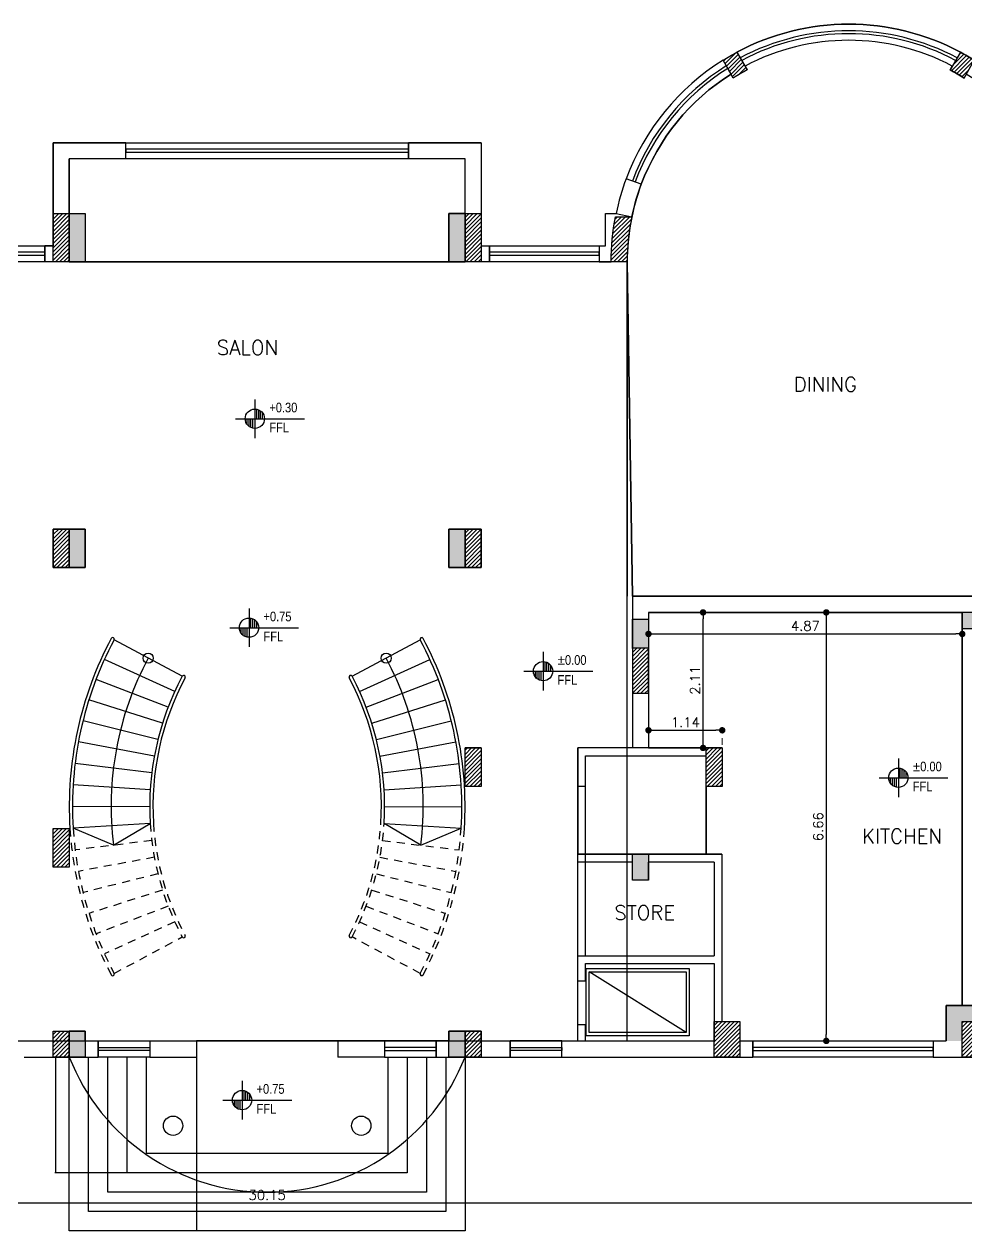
# Model space of a CAD drawing. Header units: metres. Extents: x 2217 to 2595, y -381 to -273.
# Drawn here: x 2426.11 to 2440.74, y -358.11 to -339.37 of the extents above; entities that cross this region are included whole.
import ezdxf

# ---------------------------------------------------------------- set-up
doc = ezdxf.new("R2010")
doc.units = ezdxf.units.M
doc.header["$LTSCALE"] = 0.5
doc.header["$MEASUREMENT"] = 0
doc.header["$PDMODE"] = 3
doc.header["$PDSIZE"] = -1
doc.linetypes.add('DOT2', pattern=[0.125, 0, -0.125])
doc.linetypes.add('HIDDEN', pattern=[0.375, 0.25, -0.125])
for name, color, linetype in [('A-COL', 11, 'Continuous'), ('A-COLH', 1, 'Continuous'), ('A-LVL', 4, 'Continuous'), ('A-LVL-50', 4, 'Continuous'), ('A-STR', 115, 'Continuous'), ('A-WIN', 132, 'Continuous'), ('ceramic', 6, 'Continuous')]:
    doc.layers.add(name, color=color, linetype=linetype)
doc.layers.add('A-Wall', color=7, linetype='Continuous', lineweight=30)
doc.styles.add('ROMANS', font='romans.shx')
doc.styles.add('S100', font='romans.shx', dxfattribs={"width": 0.9})
doc.styles.add('TECHNIC', font='technic_.ttf')
doc.dimstyles.new('dim50', dxfattribs={"dimscale": 50, "dimtxt": 0.003, "dimasz": 0.002, "dimexe": 0.001, "dimexo": 0.001, "dimgap": 0.001, "dimtad": 1, "dimzin": 0, "dimdsep": 46, "dimtxsty": 'ROMANS', "dimblk": 'DOT', "dimcen": 0, "dimclrd": 5, "dimclre": 1, "dimclrt": 7, "dimadec": 0, "dimazin": 0, "dimtfac": 1, "dimtix": 1, "dimtmove": 2, "dimatfit": 3, "dimldrblk": 'DTICK', "dimfxl": 1, "dimtolj": 1, "dimtzin": 0, "dimlwe": 20, "dimarcsym": 0})
pattern_1 = [(45, (-727.746475, -1998.83578), (-0.0318198052, 0.0318198052), [])]
pattern_2 = [(45, (-745.896475, -1998.83578), (-0.0318198052, 0.0318198052), [])]
pattern_3 = [(45, (1687.066657, -2354.248843), (-0.0318198052, 0.0318198052), [])]

# ---------------------------------------------------------------- blocks, each defined once
blk = doc.blocks.new('A$C1746cf11')
at = {"layer": 'A-COL', "ltscale": 0.5}
h = blk.add_hatch(color=4, dxfattribs=at)
h.paths.add_polyline_path([(12.25, 13.1), (12, 13.1), (12, 12.7), (12.25, 12.7)])
h.paths.add_polyline_path([(12.25, 12.7), (12, 12.7), (12, 12.35), (12.25, 12.35)])
h = blk.add_hatch(color=4, dxfattribs=at)
h.paths.add_polyline_path([(18.15, 13.1), (17.9, 13.1), (17.9, 12.7), (18.15, 12.7)])
h.paths.add_polyline_path([(18.15, 12.7), (17.9, 12.7), (17.9, 12.35), (18.15, 12.35)])
h = blk.add_hatch(color=4, dxfattribs=at)
h.paths.add_polyline_path([(12.25, 8.2), (12, 8.2), (12, 7.9), (12.25, 7.9)])
h.paths.add_polyline_path([(12.25, 7.9), (12, 7.9), (12, 7.6), (12.25, 7.6)])
h = blk.add_hatch(color=4, dxfattribs=at)
h.paths.add_polyline_path([(18.15, 8.2), (17.9, 8.2), (17.9, 7.9), (18.15, 7.9)])
h.paths.add_polyline_path([(18.15, 7.9), (17.9, 7.9), (17.9, 7.6), (18.15, 7.6)])
for points in [[(21, 6.35), (20.75, 6.35), (20.75, 6.8), (21, 6.8)], [(21, 3.148), (20.88, 3.148), (20.88, 3.148), (20.75, 3.148), (20.75, 2.748), (21, 2.748)]]:
    blk.add_hatch(color=4, dxfattribs=at).paths.add_polyline_path(points)
h = blk.add_hatch(color=4, dxfattribs=at)
h.paths.add_polyline_path([(26.475, 6.891, 0.030325), (26.25, 6.905), (26.25, 6.905), (26.075, 6.905), (26.075, 6.655), (26.475, 6.655)])
h.paths.add_polyline_path([(26.075, 6.905), (25.875, 6.905), (25.875, 6.655), (26.075, 6.655)])
h = blk.add_hatch(color=4, dxfattribs=at)
h.paths.add_polyline_path([(26.525, 0.8), (26.075, 0.8), (26.075, 0.55), (26.275, 0.55), (26.275, 0.3), (26.525, 0.3)])
h.paths.add_polyline_path([(26.075, 0.8), (25.625, 0.8), (25.625, 0.3), (25.875, 0.3), (25.875, 0.55), (26.075, 0.55)])
h = blk.add_hatch(color=4, dxfattribs=at)
h.paths.add_polyline_path([(12.25, 0.4), (12, 0.4), (12, 0.3), (12.25, 0.3)])
h.paths.add_polyline_path([(12.25, 0.3), (12, 0.3), (12, 0), (12.25, 0)])
h = blk.add_hatch(color=4, dxfattribs=at)
h.paths.add_polyline_path([(18.15, 0.4), (17.9, 0.4), (17.9, 0.3), (18.15, 0.3)])
h.paths.add_polyline_path([(18.15, 0.3), (17.9, 0.3), (17.9, 0), (18.15, 0)])
h = blk.add_hatch(color=4, dxfattribs=at)
h.paths.add_polyline_path([(26.525, 0.3), (26.275, 0.3), (26.275, 0.25), (26.525, 0.25)])
h.paths.add_polyline_path([(25.875, 0.3), (25.625, 0.3), (25.625, 0.25), (25.875, 0.25)])
at = {"layer": 'A-COLH', "ltscale": 0.5}
h = blk.add_hatch(dxfattribs=at)
h.set_pattern_fill('ANSI31', color=256, scale=0.36)
h.set_pattern_definition(pattern_2)
h.paths.add_polyline_path([(11.75, 13.1), (12, 13.1), (12, 12.35), (11.75, 12.35)])
h = blk.add_hatch(dxfattribs=at)
h.set_pattern_fill('ANSI31', color=256, scale=0.36)
h.set_pattern_definition(pattern_1)
h.paths.add_polyline_path([(18.15, 13.1), (18.4, 13.1), (18.4, 12.35), (18.15, 12.35)])
h = blk.add_hatch(dxfattribs=at)
h.set_pattern_fill('ANSI31', color=256, scale=0.36)
h.set_pattern_definition(pattern_1)
edge = h.paths.add_edge_path()
edge.add_line((20.67, 12.35), (20.42, 12.35))
edge.add_arc((24.11, 12.35), 3.69, 169.0646, 180, ccw=False)
edge.add_line((20.487, 13.05), (20.742, 13.05))
edge.add_arc((24.11, 12.35), 3.44, 168.259, 180)
h = blk.add_hatch(dxfattribs=at)
h.set_pattern_fill('ANSI31', color=256, scale=0.36)
h.set_pattern_definition(pattern_2)
h.paths.add_polyline_path([(11.75, 8.2), (12, 8.2), (12, 7.6), (11.75, 7.6)])
h = blk.add_hatch(dxfattribs=at)
h.set_pattern_fill('ANSI31', color=256, scale=0.36)
h.set_pattern_definition(pattern_1)
h.paths.add_polyline_path([(18.15, 8.2), (18.4, 8.2), (18.4, 7.6), (18.15, 7.6)])
h = blk.add_hatch(dxfattribs=at)
h.set_pattern_fill('ANSI31', color=256, scale=0.36)
h.set_pattern_definition(pattern_1)
h.paths.add_polyline_path([(21, 6.35), (20.75, 6.35), (20.75, 5.65), (21, 5.65)])
h = blk.add_hatch(dxfattribs=at)
h.set_pattern_fill('ANSI31', color=256, scale=0.36)
h.set_pattern_definition(pattern_1)
h.paths.add_polyline_path([(18.15, 4.8), (18.4, 4.8), (18.4, 4.2), (18.15, 4.2)])
h = blk.add_hatch(dxfattribs=at)
h.set_pattern_fill('ANSI31', color=256, scale=0.36)
h.set_pattern_definition(pattern_1)
h.paths.add_polyline_path([(21.895, 4.8), (22.145, 4.8), (22.145, 4.2), (21.895, 4.2)])
h = blk.add_hatch(dxfattribs=at)
h.set_pattern_fill('ANSI31', color=256, scale=0.36)
h.set_pattern_definition(pattern_2)
h.paths.add_polyline_path([(11.75, 3.55), (12, 3.55), (12, 2.95), (11.75, 2.95)])
h = blk.add_hatch(dxfattribs=at)
h.set_pattern_fill('ANSI31', color=256, scale=0.36)
h.set_pattern_definition(pattern_2)
h.paths.add_polyline_path([(11.75, 0.4), (12, 0.4), (12, 0), (11.75, 0)])
h = blk.add_hatch(dxfattribs=at)
h.set_pattern_fill('ANSI31', color=256, scale=0.36)
h.set_pattern_definition(pattern_1)
h.paths.add_polyline_path([(18.15, 0.4), (18.4, 0.4), (18.4, 0), (18.15, 0)])
h = blk.add_hatch(dxfattribs=at)
h.set_pattern_fill('ANSI31', color=256, scale=0.36)
h.set_pattern_definition(pattern_1)
h.paths.add_polyline_path([(22.02, 0.55), (22.42, 0.55), (22.42, 0), (22.02, 0)])
h = blk.add_hatch(dxfattribs=at)
h.set_pattern_fill('ANSI31', color=256, scale=0.36)
h.set_pattern_definition(pattern_1)
h.paths.add_polyline_path([(25.875, 0.55), (26.275, 0.55), (26.275, 0), (25.875, 0)])
at = {"layer": 'A-COL', "ltscale": 0.5}
for p, q in [((25.625, 0.25), (25.625, 0.8)), ((25.625, 0.8), (26.075, 0.8))]:
    blk.add_line(p, q, dxfattribs=at)
for points in [[(11.75, 13.1), (12, 13.1), (12, 12.35), (11.75, 12.35)], [(12, 13.1), (12.25, 13.1), (12.25, 12.35), (12, 12.35)], [(17.9, 13.1), (18.15, 13.1), (18.15, 12.35), (17.9, 12.35)], [(18.15, 13.1), (18.4, 13.1), (18.4, 12.35), (18.15, 12.35)], [(11.75, 8.2), (12, 8.2), (12, 7.6), (11.75, 7.6)], [(12, 8.2), (12.25, 8.2), (12.25, 7.6), (12, 7.6)], [(17.9, 8.2), (18.15, 8.2), (18.15, 7.6), (17.9, 7.6)], [(18.15, 8.2), (18.4, 8.2), (18.4, 7.6), (18.15, 7.6)], [(21, 6.35), (20.75, 6.35), (20.75, 6.8), (21, 6.8)], [(25.875, 6.655), (26.475, 6.655), (26.475, 6.906), (25.875, 6.906)], [(20.75, 5.65), (21, 5.65), (21, 5.8), (21, 6.35), (20.75, 6.35)], [(18.15, 4.8), (18.4, 4.8), (18.4, 4.2), (18.15, 4.2)], [(21.895, 4.8), (22.145, 4.8), (22.145, 4.2), (21.895, 4.2)], [(11.75, 3.55), (12, 3.55), (12, 2.95), (11.75, 2.95)], [(20.75, 3.148), (21, 3.148), (21, 2.748), (20.75, 2.748)], [(11.75, 0.4), (12, 0.4), (12, 0), (11.75, 0)], [(12, 0.4), (12.25, 0.4), (12.25, 0), (12, 0)], [(17.9, 0.4), (18.15, 0.4), (18.15, 0), (17.9, 0)], [(18.15, 0.4), (18.4, 0.4), (18.4, 0), (18.15, 0)], [(22.02, 0.55), (22.42, 0.55), (22.42, 0), (22.02, 0)], [(25.875, 0.55), (26.275, 0.55), (26.275, 0), (25.875, 0)]]:
    blk.add_lwpolyline(points, close=True, dxfattribs=at)
blk.add_lwpolyline([(20.67, 12.35), (20.42, 12.35, -0.047751), (20.487, 13.05), (20.742, 13.05, 0.051275)], format="xyb", close=True, dxfattribs=at)
blk = doc.blocks.new('LEV')
for p, q in [((0, 400), (0, -400)), ((-400, 0), (1028, 0)), ((-160, -120), (-160, 0)), ((-120, -160), (-120, 0)), ((-80, -183), (-80, 0)), ((-40, -196), (-40, 0)), ((40, 0), (40, 196)), ((80, 0), (80, 183)), ((120, 0), (120, 160)), ((160, 0), (160, 120))]:
    blk.add_line(p, q)
blk.add_circle((0, 0), 200)
at = {"style": 'S100', "width": 0.9, "flags": 12}
for tag, p in [('L', (300, 132)), ('P', (300, -392))]:
    blk.add_attdef(tag, p, '', height=200, dxfattribs=at)
blk = doc.blocks.new('_Dot')
at = {"color": 0, "linetype": 'ByBlock', "lineweight": -2}
blk.add_line((-0.5, 0), (-1, 0), dxfattribs=at)
at = {"color": 0, "linetype": 'ByBlock', "const_width": 0.5}
blk.add_lwpolyline([(-0.25, 0, 1), (0.25, 0, 1)], format="xyb", close=True, dxfattribs=at)
blk = doc.blocks.new('*D246')
at = {"layer": 'A-Wall', "color": 1, "linetype": 'DOT2', "lineweight": 20, "ltscale": 0.5, "transparency": 16777216}
for p, q in [((2436.599, -348.508), (2436.711, -348.508)), ((2436.599, -350.613), (2436.711, -350.613))]:
    blk.add_line(p, q, dxfattribs=at)
at = {"layer": 'A-Wall', "color": 5, "lineweight": -2, "ltscale": 0.5, "transparency": 16777216}
blk.add_line((2436.661, -350.513), (2436.661, -348.608), dxfattribs=at)
at = {"layer": 'DEFPOINTS', "color": 0, "ltscale": 0.5, "transparency": 16777216}
for p in [(2436.549, -348.508), (2436.661, -348.508), (2436.549, -350.613)]:
    blk.add_point(p, dxfattribs=at)
at = {"layer": 'A-Wall', "color": 5, "lineweight": -2, "ltscale": 0.5, "transparency": 16777216, "xscale": 0.1, "yscale": 0.1, "zscale": 0.1}
for p, rotation in [((2436.661, -348.508), 90), ((2436.661, -350.613), 270)]:
    blk.add_blockref('_Dot', p, dxfattribs=dict(at, rotation=rotation))
at = {"layer": 'A-Wall', "color": 7, "ltscale": 0.5, "transparency": 16777216, "insert": (2436.536, -349.561), "char_height": 0.15, "attachment_point": 5, "rotation": 90, "style": 'ROMANS'}
blk.add_mtext('\\A1;2.11', dxfattribs=at)
blk = doc.blocks.new('DTICK')
for p, q in [((-1.21, 0), (1.21, 0)), ((0, 1.21), (0, -1.21))]:
    blk.add_line(p, q)
at = {"color": 3}
blk.add_line((-0.63, -0.63), (0.63, 0.63), dxfattribs=at)
blk = doc.blocks.new('*D247')
at = {"layer": 'A-Wall', "color": 1, "linetype": 'DOT2', "lineweight": 20, "ltscale": 0.5, "transparency": 16777216}
for p, q in [((2435.813, -348.558), (2435.813, -348.893)), ((2440.688, -348.808), (2440.688, -348.893))]:
    blk.add_line(p, q, dxfattribs=at)
at = {"layer": 'A-Wall', "color": 5, "lineweight": -2, "ltscale": 0.5, "transparency": 16777216}
blk.add_line((2435.913, -348.843), (2440.588, -348.843), dxfattribs=at)
at = {"layer": 'DEFPOINTS', "color": 0, "ltscale": 0.5, "transparency": 16777216}
for p in [(2435.813, -348.508), (2440.688, -348.758), (2440.688, -348.843)]:
    blk.add_point(p, dxfattribs=at)
at = {"layer": 'A-Wall', "color": 5, "lineweight": -2, "ltscale": 0.5, "transparency": 16777216, "xscale": 0.1, "yscale": 0.1, "zscale": 0.1, "rotation": 180}
blk.add_blockref('_Dot', (2435.813, -348.843), dxfattribs=at)
at = {"layer": 'A-Wall', "color": 5, "lineweight": -2, "ltscale": 0.5, "transparency": 16777216, "xscale": 0.1, "yscale": 0.1, "zscale": 0.1}
blk.add_blockref('_Dot', (2440.688, -348.843), dxfattribs=at)
at = {"layer": 'A-Wall', "color": 7, "ltscale": 0.5, "transparency": 16777216, "insert": (2438.251, -348.718), "char_height": 0.15, "attachment_point": 5, "style": 'ROMANS'}
blk.add_mtext('\\A1;4.87', dxfattribs=at)
blk = doc.blocks.new('*D248')
at = {"layer": 'A-Wall', "color": 1, "linetype": 'DOT2', "lineweight": 20, "ltscale": 0.5, "transparency": 16777216}
for p, q in [((2435.813, -350.563), (2435.813, -350.289)), ((2436.958, -350.563), (2436.958, -350.289))]:
    blk.add_line(p, q, dxfattribs=at)
at = {"layer": 'A-Wall', "color": 5, "lineweight": -2, "ltscale": 0.5, "transparency": 16777216}
blk.add_line((2435.913, -350.339), (2436.858, -350.339), dxfattribs=at)
at = {"layer": 'DEFPOINTS', "color": 0, "ltscale": 0.5, "transparency": 16777216}
for p in [(2436.958, -350.339), (2435.813, -350.613), (2436.958, -350.613)]:
    blk.add_point(p, dxfattribs=at)
at = {"layer": 'A-Wall', "color": 5, "lineweight": -2, "ltscale": 0.5, "transparency": 16777216, "xscale": 0.1, "yscale": 0.1, "zscale": 0.1, "rotation": 180}
blk.add_blockref('_Dot', (2435.813, -350.339), dxfattribs=at)
at = {"layer": 'A-Wall', "color": 5, "lineweight": -2, "ltscale": 0.5, "transparency": 16777216, "xscale": 0.1, "yscale": 0.1, "zscale": 0.1}
blk.add_blockref('_Dot', (2436.958, -350.339), dxfattribs=at)
at = {"layer": 'A-Wall', "color": 7, "ltscale": 0.5, "transparency": 16777216, "insert": (2436.386, -350.214), "char_height": 0.15, "attachment_point": 5, "style": 'ROMANS'}
blk.add_mtext('\\A1;1.14', dxfattribs=at)
blk = doc.blocks.new('*D249')
at = {"layer": 'A-Wall', "color": 1, "linetype": 'DOT2', "lineweight": 20, "ltscale": 0.5, "transparency": 16777216}
for p, q in [((2439.563, -348.508), (2438.525, -348.508)), ((2439.563, -355.163), (2438.525, -355.163))]:
    blk.add_line(p, q, dxfattribs=at)
at = {"layer": 'A-Wall', "color": 5, "lineweight": -2, "ltscale": 0.5, "transparency": 16777216}
blk.add_line((2438.575, -348.608), (2438.575, -355.063), dxfattribs=at)
at = {"layer": 'DEFPOINTS', "color": 0, "ltscale": 0.5, "transparency": 16777216}
for p in [(2439.613, -348.508), (2438.575, -355.163), (2439.613, -355.163)]:
    blk.add_point(p, dxfattribs=at)
at = {"layer": 'A-Wall', "color": 5, "lineweight": -2, "ltscale": 0.5, "transparency": 16777216, "xscale": 0.1, "yscale": 0.1, "zscale": 0.1}
for p, rotation in [((2438.575, -348.508), 90), ((2438.575, -355.163), 270)]:
    blk.add_blockref('_Dot', p, dxfattribs=dict(at, rotation=rotation))
at = {"layer": 'A-Wall', "color": 7, "ltscale": 0.5, "transparency": 16777216, "insert": (2438.45, -351.836), "char_height": 0.15, "attachment_point": 5, "rotation": 90, "style": 'ROMANS'}
blk.add_mtext('\\A1;6.66', dxfattribs=at)
blk = doc.blocks.new('*D260')
at = {"layer": 'A-Wall', "color": 1, "linetype": 'DOT2', "lineweight": 20, "ltscale": 0.5, "transparency": 16777216}
for p, q in [((2414.813, -355.463), (2414.813, -357.733)), ((2444.963, -355.463), (2444.963, -357.733))]:
    blk.add_line(p, q, dxfattribs=at)
at = {"layer": 'A-Wall', "color": 5, "lineweight": -2, "ltscale": 0.5, "transparency": 16777216}
blk.add_line((2444.863, -357.683), (2414.913, -357.683), dxfattribs=at)
at = {"layer": 'DEFPOINTS', "color": 0, "ltscale": 0.5, "transparency": 16777216}
for p in [(2414.813, -355.413), (2444.963, -355.413), (2414.813, -357.683)]:
    blk.add_point(p, dxfattribs=at)
at = {"layer": 'A-Wall', "color": 5, "lineweight": -2, "ltscale": 0.5, "transparency": 16777216, "xscale": 0.1, "yscale": 0.1, "zscale": 0.1, "rotation": 180}
blk.add_blockref('_Dot', (2414.813, -357.683), dxfattribs=at)
at = {"layer": 'A-Wall', "color": 5, "lineweight": -2, "ltscale": 0.5, "transparency": 16777216, "xscale": 0.1, "yscale": 0.1, "zscale": 0.1}
blk.add_blockref('_Dot', (2444.963, -357.683), dxfattribs=at)
at = {"layer": 'A-Wall', "color": 7, "ltscale": 0.5, "transparency": 16777216, "insert": (2429.888, -357.558), "char_height": 0.15, "attachment_point": 5, "style": 'ROMANS'}
blk.add_mtext('\\A1;30.15', dxfattribs=at)
blk = doc.blocks.new('*D318')
at = {"layer": 'ceramic', "color": 1, "linetype": 'DOT2', "lineweight": 20, "ltscale": 0.5, "transparency": 16777216}
for p, q in [((2574.955, -348.554), (2574.953, -348.551)), ((2570.931, -352.655), (2570.928, -352.653)), ((2281.34, -354.884), (2281.075, -354.884)), ((2281.34, -356.162), (2281.075, -356.162))]:
    blk.add_line(p, q, dxfattribs=at)
at = {"layer": 'ceramic', "color": 5, "lineweight": -2, "ltscale": 0.5, "transparency": 16777216}
for p, q in [((2571.034, -352.616), (2574.918, -348.658)), ((2281.125, -354.984), (2281.125, -356.062))]:
    blk.add_line(p, q, dxfattribs=at)
at = {"layer": 'DEFPOINTS', "color": 0, "ltscale": 0.5, "transparency": 16777216}
for p in [(2574.988, -348.586), (2574.991, -348.589), (2570.966, -352.69), (2281.39, -354.884), (2281.125, -356.162), (2281.39, -356.162)]:
    blk.add_point(p, dxfattribs=at)
at = {"layer": 'ceramic', "color": 5, "lineweight": -2, "ltscale": 0.5, "transparency": 16777216, "xscale": 0.1, "yscale": 0.1, "zscale": 0.1}
for p, rotation in [((2574.988, -348.586), 45.54088658833057), ((2570.964, -352.688), 225.5408865883306), ((2281.125, -354.884), 90), ((2281.125, -356.162), 270)]:
    blk.add_blockref('_Dot', p, dxfattribs=dict(at, rotation=rotation))
at = {"layer": 'ceramic', "color": 7, "ltscale": 0.5, "transparency": 16777216, "char_height": 0.15, "attachment_point": 5, "style": 'ROMANS'}
for s, insert, rotation in [('\\A1;5.75', (2572.887, -350.55), 45.5409), ('\\A1;1.28', (2281, -355.523), 90)]:
    blk.add_mtext(s, dxfattribs=dict(at, insert=insert, rotation=rotation))

msp = doc.modelspace()

# ---------------------------------------------------------------- hatches: boundary and pattern name
at = {"layer": 'A-COLH', "ltscale": 0.5}
h = msp.add_hatch(dxfattribs=at)
h.set_pattern_fill('ANSI31', color=256, scale=0.36)
h.set_pattern_definition(pattern_3)
edge = h.paths.add_edge_path()
edge.add_arc((2438.9582, -343.1237), 3.44, 117.91757, 122.08243)
edge.add_line((2437.131, -340.2091), (2436.9709, -339.9318))
edge.add_arc((2438.9582, -343.1237), 3.76, 118.09487, 121.90513, ccw=False)
edge.add_line((2437.1874, -339.8068), (2437.3475, -340.0841))
h = msp.add_hatch(dxfattribs=at)
h.set_pattern_fill('ANSI31', color=256, scale=0.36)
h.set_pattern_definition(pattern_3)
edge = h.paths.add_edge_path()
edge.add_arc((2438.8881, -343.1237), 3.44, 57.91757, 62.08243, ccw=False)
edge.add_line((2440.7152, -340.2091), (2440.8753, -339.9318))
edge.add_arc((2438.8881, -343.1237), 3.76, 58.09487, 61.90513)
edge.add_line((2440.6588, -339.8068), (2440.4987, -340.0841))

# ---------------------------------------------------------------- linework, layer by layer
at = {"layer": 'A-COL', "ltscale": 0.5}
for points in [[(2437.3475, -340.0841, 0.0181746), (2437.131, -340.2091), (2436.9709, -339.9318, -0.0166269), (2437.1874, -339.8068)], [(2440.4987, -340.0841, -0.0181746), (2440.7152, -340.2091), (2440.8753, -339.9318, 0.0166269), (2440.6588, -339.8068)]]:
    msp.add_lwpolyline(points, format="xyb", close=True, dxfattribs=at)
at = {"layer": 'A-STR'}
for p, q in [((2428.569, -349.5008), (2427.5102, -348.9361)), ((2431.2072, -349.5008), (2432.2661, -348.9361)), ((2428.4522, -349.7369), (2427.3608, -349.238)), ((2431.324, -349.7369), (2432.4154, -349.238)), ((2428.3501, -349.9796), (2427.2302, -349.5486)), ((2431.4261, -349.9796), (2432.546, -349.5486)), ((2428.2631, -350.2282), (2427.1189, -349.8665)), ((2431.5132, -350.2282), (2432.6574, -349.8665)), ((2428.1914, -350.4817), (2427.0273, -350.1907)), ((2431.5848, -350.4817), (2432.749, -350.1907)), ((2428.1354, -350.7391), (2426.9556, -350.5199)), ((2431.6408, -350.7391), (2432.8206, -350.5199)), ((2428.0953, -350.9994), (2426.9043, -350.8529)), ((2431.681, -350.9994), (2432.872, -350.8529)), ((2428.0712, -351.2617), (2426.8734, -351.1884)), ((2431.7051, -351.2617), (2432.9029, -351.1884)), ((2428.0631, -351.5249), (2426.8631, -351.5251)), ((2431.7131, -351.5249), (2432.9131, -351.5251)), ((2428.0712, -351.7882), (2426.8734, -351.8615)), ((2427.4999, -352.1236), (2426.8734, -351.8615)), ((2427.4998, -352.1237), (2428.0712, -351.7882)), ((2431.7051, -351.7882), (2432.9029, -351.8615)), ((2432.2765, -352.1237), (2431.7051, -351.7882)), ((2432.2763, -352.1236), (2432.9029, -351.8615))]:
    msp.add_line(p, q, dxfattribs=at)
at = {"layer": 'A-STR', "linetype": 'HIDDEN'}
for p, q in [((2428.0953, -352.0505), (2426.9043, -352.197)), ((2431.681, -352.0505), (2432.872, -352.197)), ((2428.1354, -352.3108), (2426.9556, -352.5299)), ((2431.6408, -352.3108), (2432.8206, -352.5299)), ((2428.1914, -352.5681), (2427.0273, -352.8591)), ((2431.5848, -352.5681), (2432.749, -352.8591)), ((2428.2631, -352.8216), (2427.1189, -353.1833)), ((2431.5132, -352.8216), (2432.6574, -353.1833)), ((2428.3501, -353.0702), (2427.2302, -353.5013)), ((2431.4261, -353.0702), (2432.546, -353.5013)), ((2428.4522, -353.313), (2427.3608, -353.8118)), ((2431.324, -353.313), (2432.4154, -353.8118)), ((2427.5107, -354.1135), (2428.5695, -353.5488)), ((2432.2656, -354.1135), (2431.2067, -353.5488))]:
    msp.add_line(p, q, dxfattribs=at)
at = {"layer": 'A-STR', "ltscale": 0.5}
msp.add_line((2436.3958, -355.0339), (2434.8931, -354.0905), dxfattribs=at)
for points in [[(2436.4458, -355.0839), (2434.8431, -355.0839), (2434.8431, -354.0405), (2436.4458, -354.0405)], [(2436.3958, -355.0339), (2434.8931, -355.0339), (2434.8931, -354.0905), (2436.3958, -354.0905)]]:
    msp.add_lwpolyline(points, close=True, dxfattribs=at)
for points in [[(2432.9631, -355.4131), (2432.9631, -358.1131), (2426.8131, -358.1131), (2426.8131, -355.4131)], [(2432.6631, -355.4131), (2432.6631, -357.8131), (2427.1131, -357.8131), (2427.1131, -355.4131)], [(2432.3631, -355.4131), (2432.3631, -357.5131), (2427.4131, -357.5131), (2427.4131, -355.4131)], [(2432.0631, -355.4131), (2432.0631, -357.2131), (2427.7131, -357.2131), (2427.7131, -355.4131)], [(2431.7631, -355.4131), (2431.7631, -356.9131), (2428.0131, -356.9131), (2428.0131, -355.4131)]]:
    msp.add_lwpolyline(points, dxfattribs=at)
for centre in [(2428.0396, -349.2184), (2431.7367, -349.2184)]:
    msp.add_circle(centre, 0.0797, dxfattribs=at)
at = {"layer": 'A-STR'}
for centre, radius, start, end in [((2432.3631, -351.5243), 5.55, 151.92751, 183.51292), ((2432.3631, -351.5243), 5.5, 151.92751, 183.51478), ((2427.4881, -348.9243), 0.025, 331.92751, 151.92751), ((2432.2881, -348.9243), 0.025, 28.07249, 208.07249), ((2427.4131, -351.5243), 5.5, 356.48522, 28.07249), ((2427.4131, -351.5243), 5.55, 356.48708, 28.07249), ((2432.3631, -351.5243), 4.9, 151.92751, 187.0256), ((2427.4131, -351.5243), 4.9, 352.9744, 28.07249), ((2432.3631, -351.5243), 4.3, 151.92751, 183.50179), ((2428.5911, -349.5125), 0.025, 331.92751, 151.92751), ((2431.1852, -349.5125), 0.025, 28.07249, 208.07249), ((2427.4131, -351.5243), 4.3, 356.49821, 28.07249), ((2432.3631, -351.5243), 4.25, 151.92751, 183.50179), ((2427.4131, -351.5243), 4.25, 356.49821, 28.07249), ((2428.5911, -353.5361), 0.025, 208.07249, 28.07249), ((2431.1852, -353.5361), 0.025, 151.92751, 331.92751), ((2427.4887, -354.1253), 0.025, 208.07249, 28.07249), ((2432.2876, -354.1253), 0.025, 151.92751, 331.92751)]:
    msp.add_arc(centre, radius, start, end, dxfattribs=at)
at = {"layer": 'A-STR', "linetype": 'HIDDEN'}
for centre, radius, start, end in [((2432.3631, -351.5243), 5.55, 183.51292, 208.08385), ((2432.3631, -351.5243), 5.5, 183.51478, 208.08396), ((2432.3631, -351.5243), 4.3, 183.50179, 208.07249), ((2432.3631, -351.5243), 4.25, 183.51838, 208.07249), ((2427.4131, -351.5243), 4.25, 331.92751, 356.48162), ((2427.4131, -351.5243), 4.3, 331.92751, 356.49821), ((2427.4131, -351.5243), 5.5, 331.91604, 356.48522), ((2427.4131, -351.5243), 5.55, 331.91615, 356.48708)]:
    msp.add_arc(centre, radius, start, end, dxfattribs=at)
at = {"layer": 'A-Wall', "ltscale": 0.5}
for p, q in [((2426.5631, -341.2131), (2426.5631, -342.8131)), ((2427.6904, -341.2131), (2426.5631, -341.2131)), ((2433.2131, -341.2131), (2432.0858, -341.2131)), ((2433.2131, -341.2131), (2433.2131, -342.8131)), ((2427.6904, -341.4631), (2426.8131, -341.4631)), ((2426.8131, -342.3131), (2426.8131, -341.4631)), ((2432.9631, -341.4631), (2432.0858, -341.4631)), ((2432.9631, -342.3131), (2432.9631, -341.4631)), ((2435.701, -341.8584), (2435.4661, -341.7727)), ((2426.8131, -342.3131), (2427.0631, -342.3131)), ((2427.0631, -342.3131), (2427.0631, -343.0631)), ((2432.9631, -342.3131), (2432.7131, -342.3131)), ((2432.7131, -342.3131), (2432.7131, -343.0631)), ((2432.7131, -342.3131), (2432.7131, -343.0631)), ((2435.1431, -342.8131), (2435.1431, -342.3131)), ((2435.1431, -342.3131), (2435.3102, -342.3131)), ((2426.5631, -342.8131), (2426.4324, -342.8131)), ((2433.2131, -342.8131), (2433.3439, -342.8131)), ((2435.0443, -342.8131), (2435.0443, -343.0631)), ((2435.0443, -342.8131), (2435.1431, -342.8131)), ((2427.0631, -343.0631), (2426.4324, -343.0631)), ((2433.3439, -343.0631), (2432.7131, -343.0631)), ((2435.4831, -343.0631), (2435.0443, -343.0631)), ((2435.4831, -343.0631), (2435.4831, -348.2581)), ((2435.5631, -348.2581), (2435.4831, -343.0631)), ((2427.0631, -347.2131), (2426.5631, -347.2131)), ((2426.5631, -347.2131), (2426.5631, -347.8131)), ((2427.0631, -347.8131), (2427.0631, -347.2131)), ((2433.2131, -347.2131), (2432.7131, -347.2131)), ((2432.7131, -347.2131), (2432.7131, -347.8131)), ((2433.2131, -347.8131), (2433.2131, -347.2131)), ((2426.5631, -347.8131), (2427.0631, -347.8131)), ((2432.7131, -347.8131), (2433.2131, -347.8131)), ((2435.5631, -348.2581), (2435.5631, -350.6131)), ((2446.0874, -348.2581), (2435.5631, -348.2581)), ((2435.8131, -348.5081), (2435.8131, -350.6131)), ((2435.8131, -348.5081), (2440.6881, -348.5081)), ((2440.6881, -348.5081), (2440.6881, -348.7581)), ((2440.6881, -348.7581), (2442.7531, -348.7581)), ((2440.6881, -348.7581), (2440.6881, -354.6131)), ((2433.2131, -350.6131), (2432.9631, -350.6131)), ((2435.5631, -350.6131), (2434.7131, -350.6131)), ((2434.7131, -353.8431), (2434.7131, -350.6131)), ((2436.9581, -350.6131), (2435.8131, -350.6131)), ((2436.9581, -350.6131), (2436.9581, -351.2131)), ((2434.8331, -350.7331), (2436.7081, -350.7331)), ((2434.8331, -353.8431), (2434.8331, -350.7331)), ((2436.7081, -351.2131), (2436.7081, -350.7331)), ((2434.8331, -351.2131), (2434.7131, -351.2131)), ((2436.9581, -351.2131), (2436.7081, -351.2131)), ((2436.9531, -352.2647), (2434.7131, -352.2647)), ((2436.9531, -352.2647), (2436.9531, -354.8631)), ((2435.5631, -352.3847), (2434.7131, -352.3847)), ((2435.5631, -352.6647), (2435.5631, -352.3847)), ((2436.8331, -352.3847), (2435.8131, -352.3847)), ((2436.8331, -352.3847), (2436.8331, -353.8431)), ((2435.8131, -352.6647), (2435.5631, -352.6647)), ((2434.7131, -353.8431), (2436.8331, -353.8431)), ((2434.7131, -355.1631), (2434.7131, -353.8431)), ((2434.8331, -353.9631), (2436.8331, -353.9631)), ((2434.8331, -354.2347), (2434.8331, -353.9631)), ((2436.8331, -353.9631), (2436.8331, -355.1631)), ((2436.8331, -353.9631), (2436.8331, -355.1631)), ((2441.3381, -354.6131), (2440.4381, -354.6131)), ((2440.4381, -354.6131), (2440.4381, -355.1631)), ((2434.7131, -355.1631), (2434.7131, -354.9131)), ((2434.8331, -355.1631), (2434.8331, -354.9131)), ((2436.9531, -354.8631), (2437.2331, -354.8631)), ((2437.2331, -354.8631), (2437.2331, -355.1631)), ((2427.0631, -355.0131), (2426.8131, -355.0131)), ((2427.0631, -355.1631), (2427.0631, -355.0131)), ((2433.2131, -355.0131), (2432.7131, -355.0131)), ((2432.7131, -355.0131), (2432.7131, -355.1631)), ((2433.2131, -355.1631), (2433.2131, -355.0131)), ((2426.1122, -355.1631), (2426.5631, -355.1631)), ((2427.0631, -355.1631), (2427.2631, -355.1631)), ((2428.0631, -355.1631), (2428.7881, -355.1631)), ((2430.9881, -355.1631), (2428.7881, -355.1631)), ((2431.7131, -355.1631), (2430.9881, -355.1631)), ((2432.7131, -355.1631), (2432.5131, -355.1631)), ((2433.2131, -355.1631), (2433.6641, -355.1631)), ((2433.6641, -355.4131), (2433.6641, -355.1631)), ((2434.4641, -355.1631), (2434.7131, -355.1631)), ((2434.4641, -355.4131), (2434.4641, -355.1631)), ((2434.8331, -355.1631), (2436.8331, -355.1631)), ((2437.2331, -355.1631), (2437.4356, -355.1631)), ((2440.2356, -355.1631), (2440.4381, -355.1631)), ((2426.1122, -355.4131), (2427.2631, -355.4131)), ((2426.6033, -357.2131), (2426.6033, -355.4131)), ((2428.0631, -355.4131), (2428.7881, -355.4131)), ((2428.7881, -355.4131), (2428.7881, -358.1131)), ((2431.7131, -355.4131), (2430.9881, -355.4131)), ((2432.5131, -355.4131), (2433.6641, -355.4131)), ((2434.4641, -355.4131), (2437.4356, -355.4131)), ((2440.2356, -355.4131), (2443.1081, -355.4131)), ((2429.8881, -357.2131), (2426.5881, -357.2131))]:
    msp.add_line(p, q, dxfattribs=at)
at = {"layer": 'A-Wall'}
for p, q in [((2427.6904, -341.4631, -20.303), (2427.6904, -341.2131, -20.303)), ((2432.0858, -341.4631), (2432.0858, -341.2131)), ((2426.4324, -343.0631), (2426.4324, -342.8131)), ((2433.3439, -342.8131), (2433.3439, -343.0631)), ((2435.8131, -352.6647), (2435.8131, -352.3847)), ((2434.8331, -354.2347), (2434.7131, -354.2347)), ((2434.8331, -354.9131), (2434.7131, -354.9131)), ((2427.2631, -355.1631), (2427.2631, -355.4131)), ((2428.0631, -355.1631), (2428.0631, -355.4131)), ((2428.7881, -355.1631), (2428.7881, -355.4131)), ((2430.9881, -355.1631), (2430.9881, -355.4131)), ((2431.7131, -355.1631), (2431.7131, -355.4131)), ((2432.5131, -355.1631), (2432.5131, -355.4131)), ((2437.4356, -355.1631), (2437.4356, -355.4131)), ((2440.2356, -355.1631), (2440.2356, -355.4131))]:
    msp.add_line(p, q, dxfattribs=at)
at = {"layer": 'A-Wall', "ltscale": 0.5}
for points in [[(2424.6324, -342.8131), (2426.4324, -342.8131), (2426.5631, -342.8131), (2426.5631, -342.3131), (2426.5631, -341.2131), (2427.6904, -341.2131), (2432.0858, -341.2131), (2433.2131, -341.2131), (2433.2131, -342.8131), (2433.3439, -342.8131), (2435.0443, -342.8131), (2435.0443, -343.0631), (2435.2331, -343.0631, -0.0477509), (2435.3001, -342.3631), (2435.5551, -342.3631, -0.0382344), (2435.701, -341.8584, -0.1647337), (2437.096, -340.1484), (2436.9709, -339.9318, -0.0166269), (2437.1874, -339.8068), (2437.1874, -339.8068, -0.2498723), (2440.6588, -339.8068), (2440.6588, -339.8068, -0.0166269), (2440.8753, -339.9318)], [(2424.6324, -342.8131), (2426.4324, -342.8131), (2426.5631, -342.8131), (2426.5631, -341.2131), (2427.6904, -341.2131), (2432.0858, -341.2131), (2433.2131, -341.2131), (2433.2131, -342.8131), (2433.3439, -342.8131), (2435.0443, -342.8131), (2435.1431, -342.8131), (2435.1431, -342.3131), (2435.3102, -342.3131), (2435.5551, -342.3631, -0.0382344), (2435.701, -341.8584, -0.1647337), (2437.096, -340.1484), (2436.9709, -339.9318, -0.0166269), (2437.1874, -339.8068), (2437.1874, -339.8068, -0.2498723), (2440.6588, -339.8068), (2440.6588, -339.8068, -0.0166269), (2440.8753, -339.9318, -0.1693243)]]:
    msp.add_lwpolyline(points, format="xyb", dxfattribs=at)
for points in [[(2444.7131, -342.5631), (2444.0861, -342.5631), (2443.2861, -342.5631), (2443.2861, -342.5631), (2442.5791, -342.5631, -0.033993), (2442.6131, -343.0631), (2442.3631, -343.0631, 0.0512747), (2442.2912, -342.3631, 0.034244), (2442.1641, -341.9099, 0.1688298), (2440.7502, -340.1484), (2440.7152, -340.2091, 0.0181746), (2440.4987, -340.0841), (2440.5337, -340.0234, 0.2485641), (2437.3125, -340.0234), (2437.3475, -340.0841, 0.0181746), (2437.131, -340.2091), (2437.096, -340.1484, 0.1647337), (2435.701, -341.8584, 0.089685), (2435.4831, -343.0631), (2435.5631, -348.2581), (2444.7131, -348.2581)], [(2444.7131, -342.5631), (2444.0861, -342.5631), (2443.2861, -342.5631), (2443.2861, -342.5631), (2442.5791, -342.5631, -0.033993), (2442.6131, -343.0631), (2442.3631, -343.0631, 0.0512747), (2442.2912, -342.3631, 0.034244), (2442.1641, -341.9099, 0.1688298), (2440.7502, -340.1484), (2440.7152, -340.2091, 0.0181746), (2440.4987, -340.0841), (2440.5337, -340.0234, 0.2485641), (2437.3125, -340.0234), (2437.3475, -340.0841, 0.0181746), (2437.131, -340.2091), (2437.096, -340.1484, 0.1647337), (2435.701, -341.8584, 0.089685), (2435.4831, -343.0631), (2435.5631, -348.2581), (2444.7131, -348.2581)], [(2437.3475, -340.0841, 0.0181746), (2437.131, -340.2091), (2436.9709, -339.9318, -0.0166269), (2437.1874, -339.8068)], [(2440.4987, -340.0841, -0.0181746), (2440.7152, -340.2091), (2440.8753, -339.9318, 0.0166269), (2440.6588, -339.8068)], [(2439.5449, -351.0752, -1), (2439.8449, -351.0752, -1)]]:
    msp.add_lwpolyline(points, format="xyb", close=True, dxfattribs=at)
for points in [[(2426.8131, -343.0631), (2432.9631, -343.0631), (2432.9631, -341.4631), (2426.8131, -341.4631)], [(2424.3331, -355.1631), (2435.4831, -355.1631), (2435.4831, -343.0631), (2424.3331, -343.0631)], [(2440.6881, -348.7581), (2440.6881, -348.5081), (2435.8131, -348.5081), (2435.8131, -350.6131), (2436.7081, -350.6131), (2436.7081, -350.6131), (2436.9581, -350.6131), (2436.9581, -350.6131), (2436.9581, -351.2131), (2436.7081, -351.2131), (2436.7081, -352.2647), (2436.9531, -352.2647), (2436.9531, -354.8631), (2437.2331, -354.8631), (2437.2331, -355.1631), (2437.4356, -355.1631), (2440.2356, -355.1631), (2440.4381, -355.1631), (2440.4381, -354.6131), (2440.6881, -354.6131)], [(2434.7131, -352.2647), (2436.7081, -352.2647), (2436.7081, -350.6131), (2434.7131, -350.6131)]]:
    msp.add_lwpolyline(points, close=True, dxfattribs=at)
for centre in [(2428.4265, -356.4801), (2431.3498, -356.4801)]:
    msp.add_circle(centre, 0.15, dxfattribs=at)
for centre, radius, start, end in [((2438.9231, -343.0631), 3.69, 159.53154, 168.2728), ((2438.9231, -343.0631), 3.44, 159.50055, 180), ((2429.8881, -354.2117), 3.3013, 201.33957, 338.66044)]:
    msp.add_arc(centre, radius, start, end, dxfattribs=at)
at = {"layer": 'A-WIN'}
for points in [[(2427.6904, -341.2131), (2432.0858, -341.2131), (2432.0858, -341.4631), (2427.6904, -341.4631)], [(2432.0858, -341.3155), (2427.6904, -341.3155), (2427.6904, -341.3606), (2432.0858, -341.3606)], [(2424.6324, -342.8131), (2426.4324, -342.8131), (2426.4324, -343.0631), (2424.6324, -343.0631)], [(2426.4324, -342.9155), (2424.6324, -342.9155), (2424.6324, -342.9606), (2426.4324, -342.9606)], [(2435.0443, -343.0631), (2433.3439, -343.0631), (2433.3439, -342.8131), (2435.0443, -342.8131)], [(2433.3439, -342.9606), (2435.0443, -342.9606), (2435.0443, -342.9155), (2433.3439, -342.9155)], [(2434.4641, -355.1631), (2433.6641, -355.1631), (2433.6641, -355.4131), (2434.4641, -355.4131)], [(2433.6641, -355.2655), (2434.4641, -355.2655), (2434.4641, -355.3106), (2433.6641, -355.3106)], [(2437.4356, -355.1631), (2440.2356, -355.1631), (2440.2356, -355.4131), (2437.4356, -355.4131)], [(2440.2356, -355.2655), (2437.4356, -355.2655), (2437.4356, -355.3106), (2440.2356, -355.3106)]]:
    msp.add_lwpolyline(points, close=True, dxfattribs=at)
at = {"layer": 'A-WIN', "ltscale": 0.5}
for points in [[(2428.0631, -355.4131), (2427.2631, -355.4131), (2427.2631, -355.1631), (2428.0631, -355.1631)], [(2427.2631, -355.2629), (2428.0631, -355.2629), (2428.0631, -355.3133), (2427.2631, -355.3133)], [(2431.7131, -355.4131), (2432.5131, -355.4131), (2432.5131, -355.1631), (2431.7131, -355.1631)], [(2432.5131, -355.2629), (2431.7131, -355.2629), (2431.7131, -355.3133), (2432.5131, -355.3133)]]:
    msp.add_lwpolyline(points, close=True, dxfattribs=at)
at = {"layer": 'A-WIN'}
for centre, radius, start, end in [((2438.9231, -343.0631), 3.69, 61.93992, 118.0643), ((2438.9231, -343.0631), 3.5876, 61.99673, 118.00327), ((2438.9231, -343.0631), 3.5424, 62.0222, 117.97781), ((2438.9231, -343.0631), 3.44, 62.08243, 117.91757), ((2438.9228, -343.0628), 3.6895, 121.93883, 159.53396), ((2438.9231, -343.0631), 3.5876, 121.99673, 159.53149), ((2438.9231, -343.0631), 3.5424, 122.02219, 159.50055), ((2438.9231, -343.0631), 3.44, 122.08243, 159.50055)]:
    msp.add_arc(centre, radius, start, end, dxfattribs=at)

# ---------------------------------------------------------------- block references
at = {"layer": 'A-LVL-50'}
ref = msp.add_blockref('LEV', (2429.6971, -345.5), dxfattribs=dict(at, xscale=0.0007500000028813499, yscale=0.0007500000028813499, zscale=0.0007500000028813499))
ref.add_attrib('L', '+0.30', (2429.9221, -345.4012), dxfattribs={"layer": '0', "height": 0.15, "style": 'TECHNIC', "flags": 12})
ref.add_attrib('P', 'FFL', (2429.9218, -345.7112), dxfattribs={"layer": '0', "height": 0.15, "style": 'TECHNIC', "flags": 12})
ref = msp.add_blockref('LEV', (2429.6064, -348.7452), dxfattribs=dict(at, xscale=0.0007500000028813499, yscale=0.0007500000028813499, zscale=0.0007500000028813499))
ref.add_attrib('L', '+0.75', (2429.8314, -348.6463), dxfattribs={"layer": '0', "height": 0.15, "style": 'TECHNIC', "flags": 12})
ref.add_attrib('P', 'FFL', (2429.831, -348.9564), dxfattribs={"layer": '0', "height": 0.15, "style": 'TECHNIC', "flags": 12})
ref = msp.add_blockref('LEV', (2434.1754, -349.4211), dxfattribs=dict(at, xscale=0.0007500000028813499, yscale=0.0007500000028813499, zscale=0.0007500000028813499))
ref.add_attrib('L', '%%P0.00', (2434.4004, -349.3222), dxfattribs={"layer": '0', "height": 0.15, "style": 'TECHNIC', "flags": 12})
ref.add_attrib('P', 'FFL', (2434.4, -349.6323), dxfattribs={"layer": '0', "height": 0.15, "style": 'TECHNIC', "flags": 12})
ref = msp.add_blockref('LEV', (2439.6949, -351.0752), dxfattribs=dict(at, xscale=0.0007500000028813499, yscale=0.0007500000028813499, zscale=0.0007500000028813499))
ref.add_attrib('L', '%%P0.00', (2439.9199, -350.9764), dxfattribs={"layer": '0', "height": 0.15, "style": 'TECHNIC', "flags": 12})
ref.add_attrib('P', 'FFL', (2439.9195, -351.2864), dxfattribs={"layer": '0', "height": 0.15, "style": 'TECHNIC', "flags": 12})
ref = msp.add_blockref('LEV', (2429.4986, -356.0824), dxfattribs=dict(at, xscale=0.0007500000028813499, yscale=0.0007500000028813499, zscale=0.0007500000028813499))
ref.add_attrib('L', '+0.75', (2429.7236, -355.9835), dxfattribs={"layer": '0', "height": 0.15, "style": 'TECHNIC', "flags": 12})
ref.add_attrib('P', 'FFL', (2429.7233, -356.2936), dxfattribs={"layer": '0', "height": 0.15, "style": 'TECHNIC', "flags": 12})
at = {"layer": 'A-Wall', "ltscale": 0.5}
msp.add_blockref('A$C1746cf11', (2414.8131, -355.4131), dxfattribs=at)

# ---------------------------------------------------------------- texts
at = {"layer": 'A-LVL', "color": 7, "style": 'ROMANS'}
for s, p in [('SALON', (2429.1044, -344.5067)), ('DINING', (2438.0685, -345.0774)), ('KITCHEN', (2439.131, -352.0956)), ('STORE', (2435.2819, -353.2833))]:
    msp.add_text(s, height=0.225, dxfattribs=at).set_placement(p)

# ---------------------------------------------------------------- dimensions: what is measured, and where the dimension line sits
at = {"layer": 'A-Wall', "ltscale": 0.5}
for base, p1, p2, picture, middle in [((2440.6881317, -348.8431477), (2435.8131318, -348.5080649), (2440.6881317, -348.7580647), '*D247', (2438.2506318, -348.7181477)), ((2436.9581317, -350.338836), (2435.8131318, -350.613065), (2436.9581317, -350.6130649), '*D248', (2436.3856318, -350.213836)), ((2414.8131, -357.6834), (2444.9631, -355.4131), (2414.8131, -355.4131), '*D260', (2429.8881, -357.5584))]:
    dim = msp.add_linear_dim(base=base, p1=p1, p2=p2, dimstyle='dim50', dxfattribs=at)
    dim.commit()
    dim.dimension.update_dxf_attribs({"geometry": picture, "text_midpoint": middle})
for base, p1, p2, picture, middle in [((2436.66145, -348.50806), (2436.54949, -350.61307), (2436.54949, -348.50806), '*D246', (2436.53645, -349.56056)), ((2438.5749064, -355.1630649), (2439.6130103, -348.5080648), (2439.6130103, -355.1630649), '*D249', (2438.4499064, -351.8355648))]:
    dim = msp.add_linear_dim(base=base, p1=p1, p2=p2, angle=90, dimstyle='dim50', dxfattribs=at)
    dim.commit()
    dim.dimension.update_dxf_attribs({"geometry": picture, "text_midpoint": middle})
at = {"layer": 'ceramic', "ltscale": 0.5}
dim = msp.add_linear_dim(base=(2281.1253, -356.1616), p1=(2281.3898, -354.8843), p2=(2281.3898, -356.1616), angle=90, dimstyle='dim50', dxfattribs=at)
dim.commit()
dim.dimension.update_dxf_attribs({"geometry": '*D318', "text_midpoint": (2281.0003, -355.5229)})
dim = msp.add_aligned_dim(p1=(2570.9663, -352.6905), p2=(2574.9912, -348.5889), distance=0.0038, dimstyle='dim50', dxfattribs=at)
dim.commit()
dim.dimension.update_dxf_attribs({"geometry": '*D318', "text_midpoint": (2572.8868, -350.5495)})

doc.saveas('drawing.dxf')
